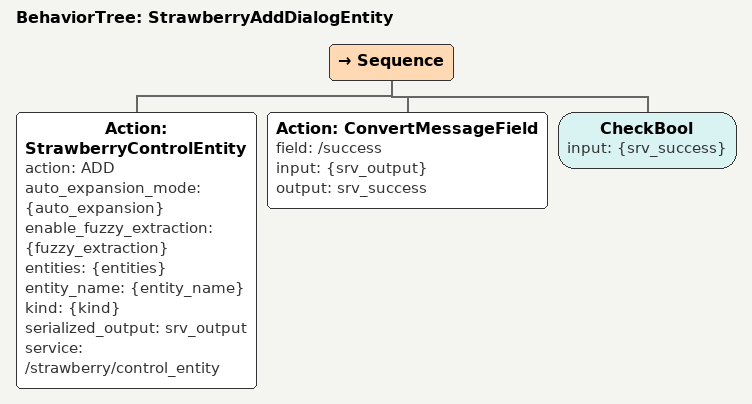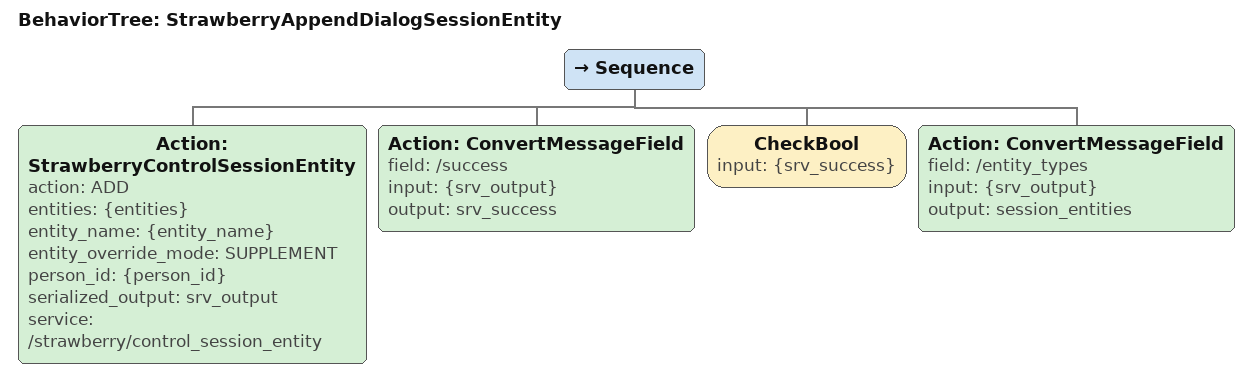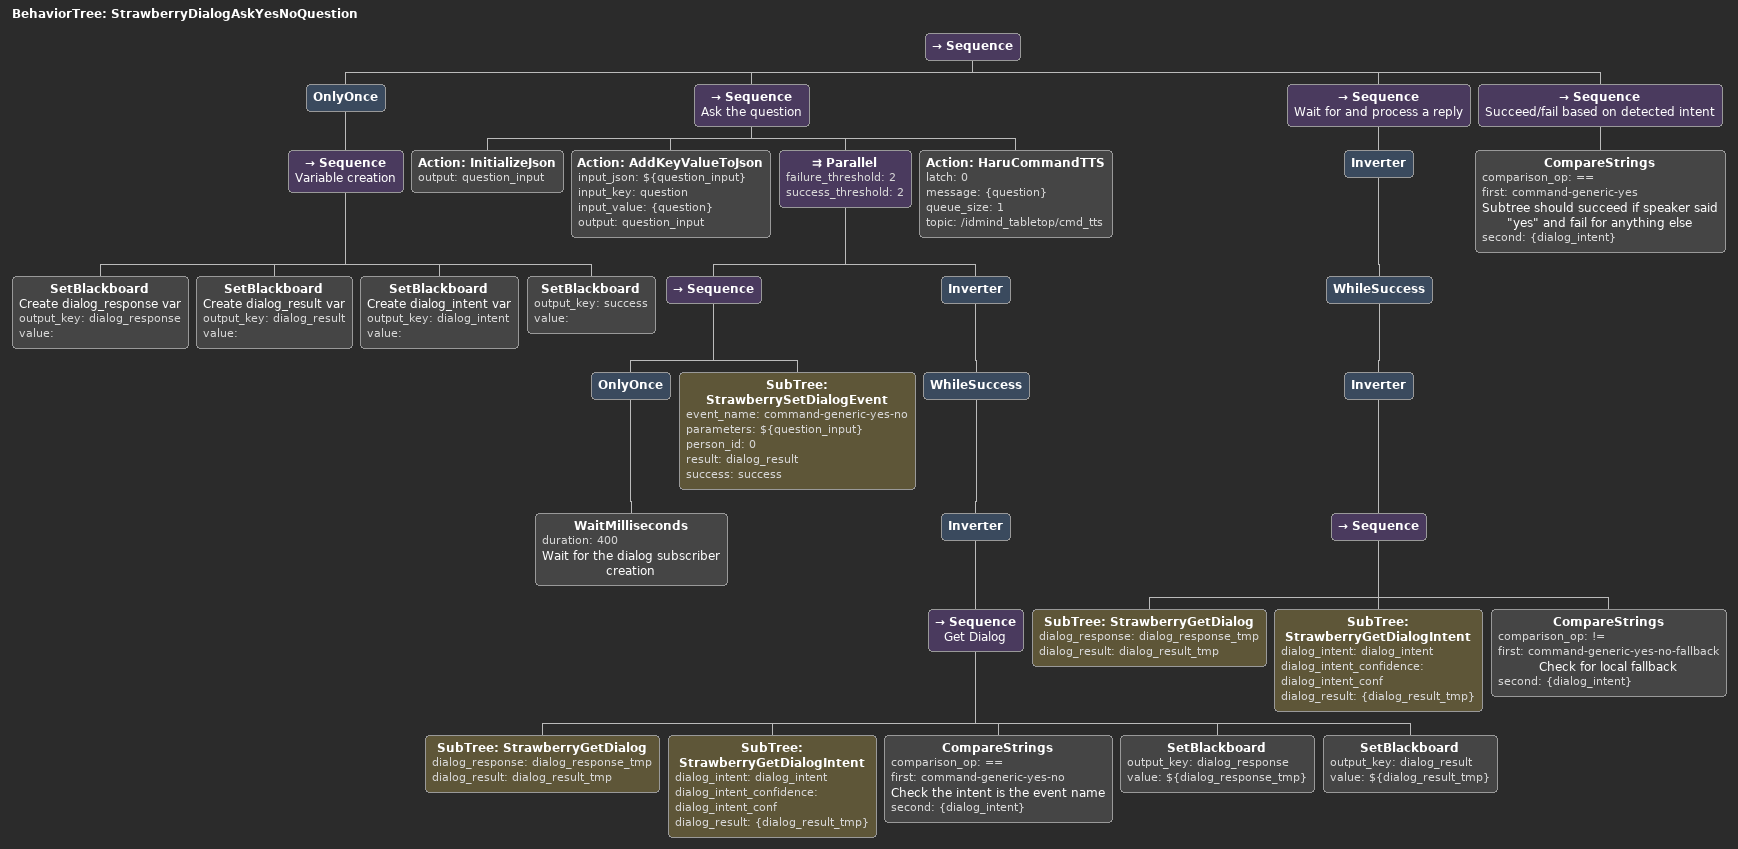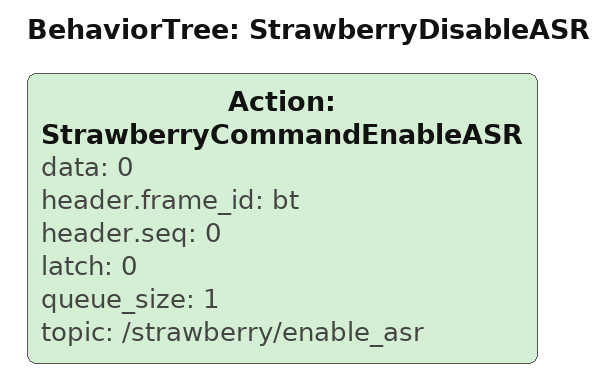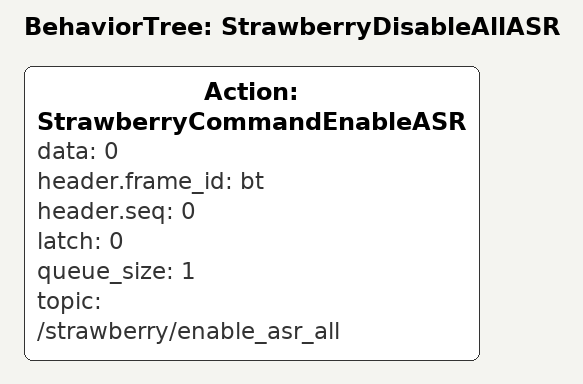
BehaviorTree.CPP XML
<BehaviorTree ID="StrawberryAddDialogEntity">
    <Sequence>
        <Action ID="StrawberryControlEntity" action="ADD" auto_expansion_mode="{auto_expansion}" enable_fuzzy_extraction="{fuzzy_extraction}" entities="{entities}" entity_name="{entity_name}" kind="{kind}" serialized_output="srv_output" service="/strawberry/control_entity"/>
        <Action ID="ConvertMessageField" field="/success" input="{srv_output}" output="srv_success"/>
        <CheckBool input="{srv_success}"/>
    </Sequence>
</BehaviorTree>

<BehaviorTree ID="StrawberryAppendDialogSessionEntity">
    <Sequence>
        <Action ID="StrawberryControlSessionEntity" action="ADD" entities="{entities}" entity_name="{entity_name}" entity_override_mode="SUPPLEMENT" person_id="{person_id}" serialized_output="srv_output" service="/strawberry/control_session_entity"/>
        <Action ID="ConvertMessageField" field="/success" input="{srv_output}" output="srv_success"/>
        <CheckBool input="{srv_success}"/>
        <Action ID="ConvertMessageField" field="/entity_types" input="{srv_output}" output="session_entities"/>
    </Sequence>
</BehaviorTree>

<BehaviorTree ID="StrawberryDialogAskYesNoQuestion">
    <Sequence>
        <OnlyOnce>
            <Sequence name="Variable creation">
                <SetBlackboard name="Create dialog_response var" output_key="dialog_response" value=""/>
                <SetBlackboard name="Create dialog_result var" output_key="dialog_result" value=""/>
                <SetBlackboard name="Create dialog_intent var" output_key="dialog_intent" value=""/>
                <SetBlackboard output_key="success" value=""/>
            </Sequence>
        </OnlyOnce>
        <Sequence name="Ask the question">
            <Action ID="InitializeJson" output="question_input"/>
            <Action ID="AddKeyValueToJson" input_json="${question_input}" input_key="question" input_value="{question}" output="question_input"/>
            <Parallel failure_threshold="2" success_threshold="2">
                <Sequence>
                    <OnlyOnce>
                        <WaitMilliseconds duration="400" name="Wait for the dialog subscriber creation"/>
                    </OnlyOnce>
                    <SubTree ID="StrawberrySetDialogEvent" event_name="command-generic-yes-no" parameters="${question_input}" person_id="0" result="dialog_result" success="success"/>
                </Sequence>
                <Inverter>
                    <WhileSuccess>
                        <Inverter>
                            <Sequence name="Get Dialog">
                                <SubTree ID="StrawberryGetDialog" dialog_response="dialog_response_tmp" dialog_result="dialog_result_tmp"/>
                                <SubTree ID="StrawberryGetDialogIntent" dialog_intent="dialog_intent" dialog_intent_confidence="dialog_intent_conf" dialog_result="{dialog_result_tmp}"/>
                                <CompareStrings comparison_op="==" first="command-generic-yes-no" name="Check the intent is the event name" second="{dialog_intent}"/>
                                <SetBlackboard output_key="dialog_response" value="${dialog_response_tmp}"/>
                                <SetBlackboard output_key="dialog_result" value="${dialog_result_tmp}"/>
                            </Sequence>
                        </Inverter>
                    </WhileSuccess>
                </Inverter>
            </Parallel>
            <Action ID="HaruCommandTTS" latch="0" message="{question}" queue_size="1" topic="/idmind_tabletop/cmd_tts"/>
        </Sequence>
        <Sequence name="Wait for and process a reply">
            <Inverter>
                <WhileSuccess>
                    <Inverter>
                        <Sequence>
                            <SubTree ID="StrawberryGetDialog" dialog_response="dialog_response_tmp" dialog_result="dialog_result_tmp"/>
                            <SubTree ID="StrawberryGetDialogIntent" dialog_intent="dialog_intent" dialog_intent_confidence="dialog_intent_conf" dialog_result="{dialog_result_tmp}"/>
                            <CompareStrings comparison_op="!=" first="command-generic-yes-no-fallback" name="Check for local fallback" second="{dialog_intent}"/>
                        </Sequence>
                    </Inverter>
                </WhileSuccess>
            </Inverter>
        </Sequence>
        <Sequence name="Succeed/fail based on detected intent">
            <CompareStrings comparison_op="==" first="command-generic-yes" name="Subtree should succeed if speaker said &quot;yes&quot; and fail for anything else" second="{dialog_intent}"/>
        </Sequence>
    </Sequence>
</BehaviorTree>

<BehaviorTree ID="StrawberryDisableASR">
    <Action ID="StrawberryCommandEnableASR" data="0" header.frame_id="bt" header.seq="0" latch="0" queue_size="1" topic="/strawberry/enable_asr"/>
</BehaviorTree>

<BehaviorTree ID="StrawberryDisableAllASR">
    <Action ID="StrawberryCommandEnableASR" data="0" header.frame_id="bt" header.seq="0" latch="0" queue_size="1" topic="/strawberry/enable_asr_all"/>
</BehaviorTree>
